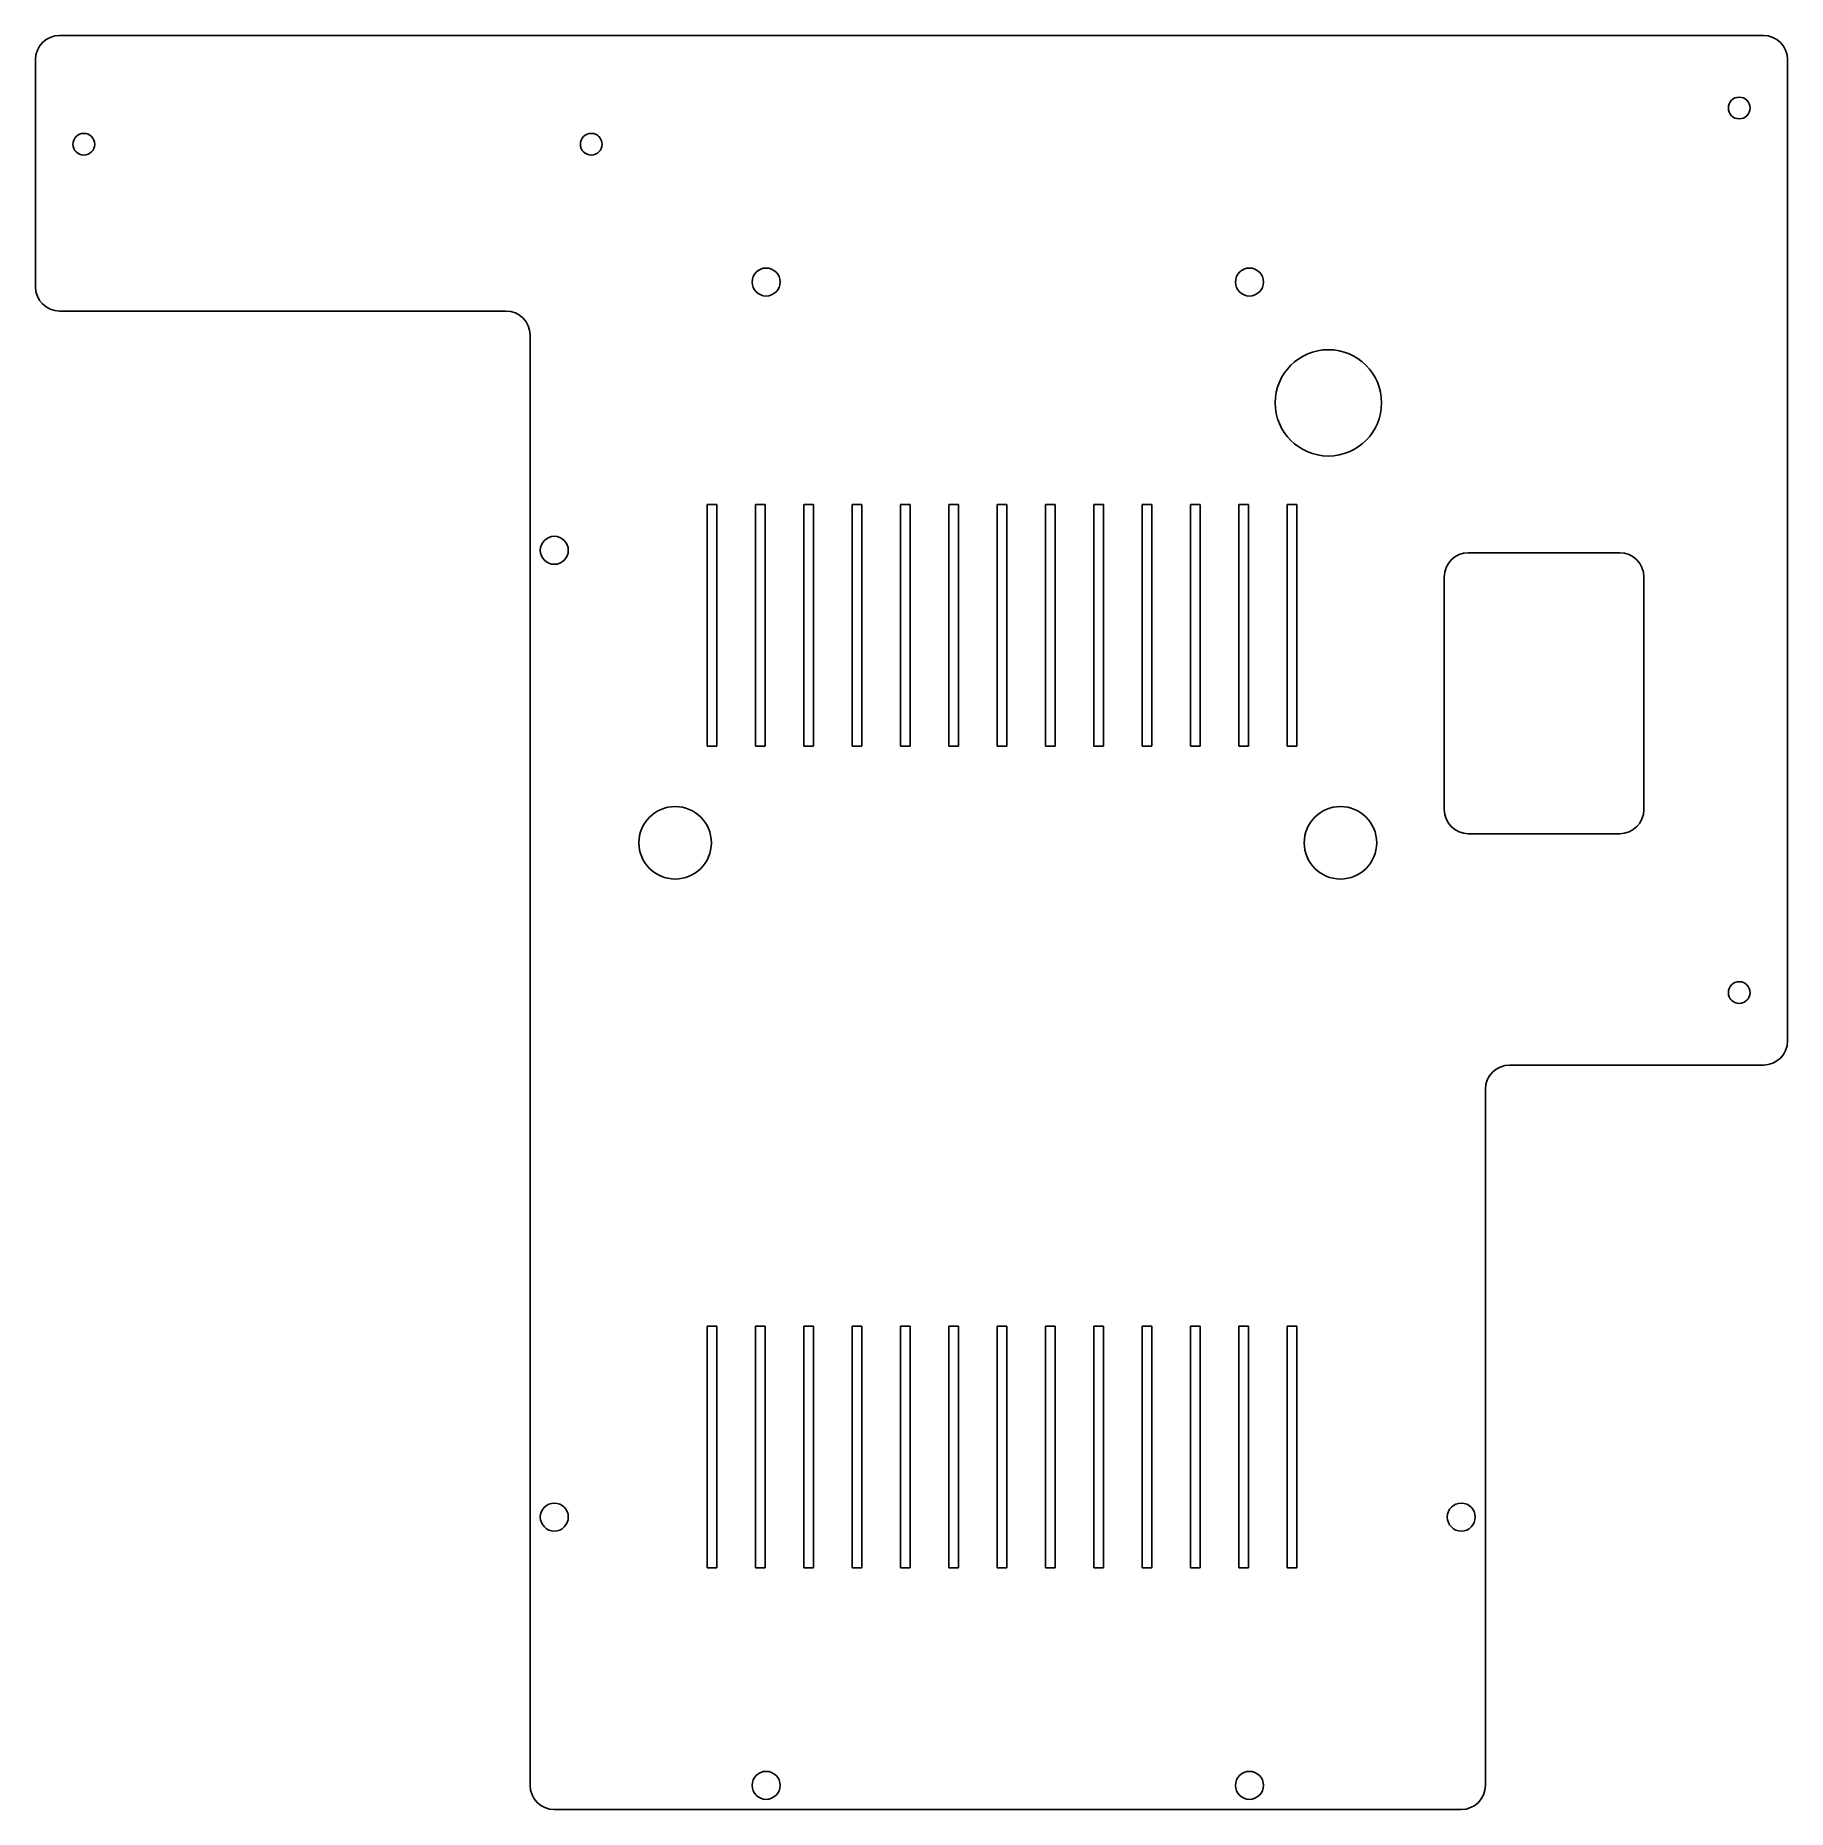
# Model space of a CAD drawing. Header units: millimetres. Extents: x -33 to 330, y -76 to 291.
import ezdxf

# ---------------------------------------------------------------- set-up
doc = ezdxf.new("R2010")
doc.units = ezdxf.units.MM

msp = doc.modelspace()

# ---------------------------------------------------------------- linework, layer by layer
at = {"color": 7, "linetype": 'Continuous', "lineweight": 25}
for p, q in [((324.86, 290.84), (-27.65, 290.84)), ((-32.65, 285.84), (-32.65, 238.84)), ((329.86, 82.84), (329.86, 285.84)), ((-27.65, 233.84), (64.7, 233.84)), ((69.7, 228.84), (69.7, -71.16)), ((106.35, 193.84), (108.35, 193.84)), ((106.35, 143.84), (106.35, 193.84)), ((108.35, 143.84), (108.35, 193.84)), ((116.35, 193.84), (118.35, 193.84)), ((116.35, 143.84), (116.35, 193.84)), ((118.35, 143.84), (118.35, 193.84)), ((126.35, 193.84), (128.35, 193.84)), ((126.35, 143.84), (126.35, 193.84)), ((128.35, 143.84), (128.35, 193.84)), ((136.35, 193.84), (138.35, 193.84)), ((136.35, 143.84), (136.35, 193.84)), ((138.35, 143.84), (138.35, 193.84)), ((146.35, 193.84), (148.35, 193.84)), ((146.35, 143.84), (146.35, 193.84)), ((148.35, 143.84), (148.35, 193.84)), ((156.35, 193.84), (158.35, 193.84)), ((156.35, 143.84), (156.35, 193.84)), ((158.35, 143.84), (158.35, 193.84)), ((166.35, 193.84), (168.35, 193.84)), ((166.35, 143.84), (166.35, 193.84)), ((168.35, 143.84), (168.35, 193.84)), ((176.35, 193.84), (178.35, 193.84)), ((176.35, 143.84), (176.35, 193.84)), ((178.35, 143.84), (178.35, 193.84)), ((186.35, 193.84), (188.35, 193.84)), ((186.35, 143.84), (186.35, 193.84)), ((188.35, 143.84), (188.35, 193.84)), ((196.35, 193.84), (198.35, 193.84)), ((196.35, 143.84), (196.35, 193.84)), ((198.35, 143.84), (198.35, 193.84)), ((206.35, 193.84), (208.35, 193.84)), ((206.35, 143.84), (206.35, 193.84)), ((208.35, 143.84), (208.35, 193.84)), ((216.35, 193.84), (218.35, 193.84)), ((216.35, 143.84), (216.35, 193.84)), ((218.35, 143.84), (218.35, 193.84)), ((226.35, 193.84), (228.35, 193.84)), ((226.35, 143.84), (226.35, 193.84)), ((228.35, 143.84), (228.35, 193.84)), ((295.13, 183.84), (263.83, 183.84)), ((258.83, 178.84), (258.83, 130.71)), ((300.13, 130.71), (300.13, 178.84)), ((106.35, 143.84), (108.35, 143.84)), ((116.35, 143.84), (118.35, 143.84)), ((126.35, 143.84), (128.35, 143.84)), ((136.35, 143.84), (138.35, 143.84)), ((146.35, 143.84), (148.35, 143.84)), ((156.35, 143.84), (158.35, 143.84)), ((166.35, 143.84), (168.35, 143.84)), ((176.35, 143.84), (178.35, 143.84)), ((186.35, 143.84), (188.35, 143.84)), ((196.35, 143.84), (198.35, 143.84)), ((206.35, 143.84), (208.35, 143.84)), ((216.35, 143.84), (218.35, 143.84)), ((226.35, 143.84), (228.35, 143.84)), ((263.83, 125.71), (295.13, 125.71)), ((272.35, 77.84), (324.86, 77.84)), ((267.35, -71.16), (267.35, 72.84)), ((106.35, 23.84), (106.35, -26.16)), ((106.35, 23.84), (108.35, 23.84)), ((108.35, 23.84), (108.35, -26.16)), ((116.35, 23.84), (116.35, -26.16)), ((116.35, 23.84), (118.35, 23.84)), ((118.35, 23.84), (118.35, -26.16)), ((126.35, 23.84), (126.35, -26.16)), ((126.35, 23.84), (128.35, 23.84)), ((128.35, 23.84), (128.35, -26.16)), ((136.35, 23.84), (136.35, -26.16)), ((136.35, 23.84), (138.35, 23.84)), ((138.35, 23.84), (138.35, -26.16)), ((146.35, 23.84), (146.35, -26.16)), ((146.35, 23.84), (148.35, 23.84)), ((148.35, 23.84), (148.35, -26.16)), ((156.35, 23.84), (156.35, -26.16)), ((156.35, 23.84), (158.35, 23.84)), ((158.35, 23.84), (158.35, -26.16)), ((166.35, 23.84), (166.35, -26.16)), ((166.35, 23.84), (168.35, 23.84)), ((168.35, 23.84), (168.35, -26.16)), ((176.35, 23.84), (176.35, -26.16)), ((176.35, 23.84), (178.35, 23.84)), ((178.35, 23.84), (178.35, -26.16)), ((186.35, 23.84), (186.35, -26.16)), ((186.35, 23.84), (188.35, 23.84)), ((188.35, 23.84), (188.35, -26.16)), ((196.35, 23.84), (196.35, -26.16)), ((196.35, 23.84), (198.35, 23.84)), ((198.35, 23.84), (198.35, -26.16)), ((206.35, 23.84), (206.35, -26.16)), ((206.35, 23.84), (208.35, 23.84)), ((208.35, 23.84), (208.35, -26.16)), ((216.35, 23.84), (216.35, -26.16)), ((216.35, 23.84), (218.35, 23.84)), ((218.35, 23.84), (218.35, -26.16)), ((226.35, 23.84), (226.35, -26.16)), ((226.35, 23.84), (228.35, 23.84)), ((228.35, 23.84), (228.35, -26.16)), ((106.35, -26.16), (108.35, -26.16)), ((116.35, -26.16), (118.35, -26.16)), ((126.35, -26.16), (128.35, -26.16)), ((136.35, -26.16), (138.35, -26.16)), ((146.35, -26.16), (148.35, -26.16)), ((156.35, -26.16), (158.35, -26.16)), ((166.35, -26.16), (168.35, -26.16)), ((176.35, -26.16), (178.35, -26.16)), ((186.35, -26.16), (188.35, -26.16)), ((196.35, -26.16), (198.35, -26.16)), ((206.35, -26.16), (208.35, -26.16)), ((216.35, -26.16), (218.35, -26.16)), ((226.35, -26.16), (228.35, -26.16)), ((74.7, -76.16), (262.35, -76.16))]:
    msp.add_line(p, q, dxfattribs=at)
for centre, radius in [((319.86, 275.84), 2.25), ((-22.65, 268.34), 2.25), ((82.35, 268.34), 2.25), ((118.53, 239.84), 2.9), ((218.53, 239.84), 2.9), ((234.86, 214.84), 11), ((74.7, 184.34), 2.9), ((99.7, 123.84), 7.5), ((237.35, 123.84), 7.5), ((319.86, 92.84), 2.25), ((74.7, -15.66), 2.9), ((262.35, -15.66), 2.9), ((118.53, -71.16), 2.9), ((218.53, -71.16), 2.9)]:
    msp.add_circle(centre, radius, dxfattribs=at)
for centre, start, end in [((-27.65, 285.84), 90, 180), ((324.86, 285.84), 0, 90), ((-27.65, 238.84), 180, 270), ((64.7, 228.84), 0, 90), ((263.83, 178.84), 90, 180), ((295.13, 178.84), 0, 90), ((263.83, 130.71), 180, 270), ((295.13, 130.71), 270, 0), ((324.86, 82.84), 270, 0), ((272.35, 72.84), 90, 180), ((74.7, -71.16), 180, 270), ((262.35, -71.16), 270, 0)]:
    msp.add_arc(centre, 5, start, end, dxfattribs=at)

doc.saveas('drawing.dxf')
